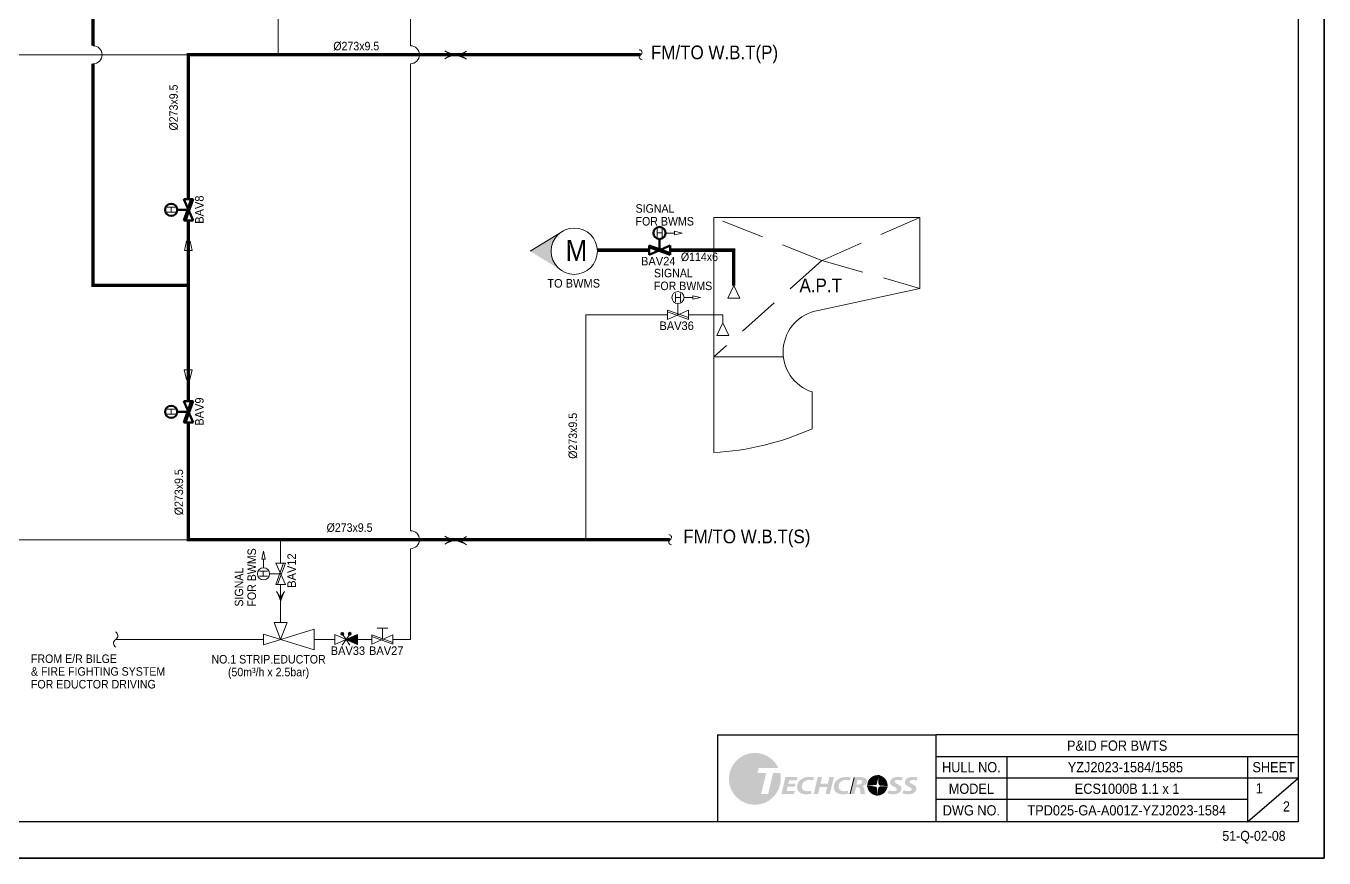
# Model space of a CAD drawing. Extents: x -553847 to 4496999, y 514150 to 878882.
# Drawn here: x 4321324 to 4359381, y 617915 to 642312 of the extents above; entities that cross this region are included whole.
import ezdxf

# ---------------------------------------------------------------- set-up
doc = ezdxf.new("R2010")
doc.units = 0
doc.header["$LTSCALE"] = 25
doc.header["$MEASUREMENT"] = 0
doc.linetypes.add('DASHED', pattern=[0.75, 0.5, -0.25])
doc.layers.get('0').update_dxf_attribs({"linetype": 'CONTINUOUS', "lineweight": 9})
doc.layers.add('0.1 Defpoints', color=7, linetype='CONTINUOUS', plot=False)
doc.layers.add('0.2 Dwg sheet', color=7, linetype='CONTINUOUS')
doc.layers.add('0.3 Text', color=7, linetype='CONTINUOUS')
for name, color, linetype, lineweight in [('1.1 Y_Pipe', 7, 'CONTINUOUS', 13), ('1.7 Signal', 6, 'ZIGZAG', 9), ('1.9 Arrow', 1, 'CONTINUOUS', 9)]:
    doc.layers.add(name, color=color, linetype=linetype, lineweight=lineweight)
doc.layers.add('2.1 Valve open', color=7, linetype='CONTINUOUS', lineweight=50, true_color=0x1b21e4)
doc.layers.add('2.2 Ballast water line', color=7, linetype='CONTINUOUS', true_color=0x1b21e4)
doc.styles.get("Standard").update_dxf_attribs({"font": '', "width": 0.95, "height": 250})
doc.styles.get('Standard').set_extended_font_data('Gulim')
doc.linetypes.add('ZIGZAG', pattern='A,0.0001,-0.2,[131,ltypeshp.shx,S=0.2,R=0,X=-0.2,Y=0],-0.4,[131,ltypeshp.shx,S=0.2,R=180,X=0.2,Y=0],-0.2', length=0.8001)

# ---------------------------------------------------------------- blocks, each defined once
blk = doc.blocks.new('양식 51-Q-02-08')
at = {"layer": '0.1 Defpoints'}
blk.add_lwpolyline([(-2677005, 1033560), (-2613196, 1033560), (-2613196, 988132), (-2677005, 988132)], close=True, dxfattribs=at)
at = {"layer": '0.2 Dwg sheet'}
for p, q in [((-2630979, 991742), (-2624571, 991742)), ((-2630979, 991742), (-2630979, 989196)), ((-2624571, 989196), (-2624571, 991742)), ((-2613953, 991742), (-2624571, 991742)), ((-2624571, 991110), (-2613953, 991110)), ((-2622500, 991110), (-2622500, 989196)), ((-2615440, 991110), (-2615440, 989196)), ((-2613953, 990478), (-2624571, 990478)), ((-2615440, 989196), (-2613953, 990478)), ((-2615440, 989846), (-2624571, 989846))]:
    blk.add_line(p, q, dxfattribs=at)
blk.add_lwpolyline([(-2613953, 989196), (-2676245, 989196), (-2676245, 1032800), (-2613953, 1032800)], close=True, dxfattribs=at)
at = {"layer": '0.2 Dwg sheet', "insert": (-2623536, 989529), "char_height": 300, "width": 2070.81, "attachment_point": 5}
blk.add_mtext('DWG NO.', dxfattribs=at)
at = {"layer": '0.3 Text', "width": 0.95}
blk.add_text('51-Q-02-08', height=291.7, dxfattribs=at).set_placement((-2616177, 988637))
at = {"layer": '0.3 Text', "char_height": 300, "attachment_point": 5}
for s, insert, width in [('\\A1;SHEET', (-2614674, 990794), 1532.09), ('MODEL', (-2623536, 990162), 2070.81)]:
    blk.add_mtext(s, dxfattribs=dict(at, insert=insert, width=width))

msp = doc.modelspace()

# ---------------------------------------------------------------- hatches: boundary and pattern name
at = {"layer": '0.2 Dwg sheet', "lineweight": 0}
h = msp.add_hatch(color=256, dxfattribs=at)
h.dxf.hatch_style = 2
edge = h.paths.add_edge_path()
edge.add_spline(control_points=[(4343229.4, 620410.2), (4343229.4, 620410.2), (4343082.3, 619793.5), (4343082.3, 619793.5), (4343082.3, 619793.5), (4342878.5, 619793.5), (4342878.5, 619793.5), (4342878.5, 619793.5), (4343025.7, 620410.2), (4343025.7, 620410.2), (4343025.7, 620410.2), (4342773.8, 620410.2), (4342773.8, 620410.2), (4342773.8, 620410.2), (4342809.2, 620552), (4342809.2, 620552), (4342809.2, 620552), (4343384.5, 620552), (4343384.5, 620552), (4343264.8, 620814.6), (4343000.2, 620997.2), (4342692.7, 620997.2), (4342273, 620997.2), (4341932.7, 620656.9), (4341932.7, 620237.1), (4341932.7, 619817.3), (4342273, 619477), (4342692.7, 619477), (4343112.6, 619477), (4343452.8, 619817.3), (4343452.8, 620237.1), (4343452.8, 620296.7), (4343445.7, 620354.6), (4343432.8, 620410.2), (4343432.8, 620410.2), (4343229.4, 620410.2), (4343229.4, 620410.2)], knot_values=[0, 0, 0, 0, 1, 1, 1, 2, 2, 2, 3, 3, 3, 4, 4, 4, 5, 5, 5, 6, 6, 6, 7, 7, 7, 8, 8, 8, 9, 9, 9, 10, 10, 10, 11, 11, 11, 12, 12, 12, 12], degree=3, periodic=0)
h = msp.add_hatch(color=256, dxfattribs=at)
h.dxf.hatch_style = 2
edge = h.paths.add_edge_path()
edge.add_spline(control_points=[(4346312.2, 620344.5), (4346303.8, 620345.2), (4346295.4, 620345.8), (4346286.8, 620345.8), (4346185.9, 620345.8), (4346096.9, 620295.6), (4346042.9, 620219), (4346031.8, 620201.7), (4346021.9, 620183.2), (4346013.6, 620163.5), (4346001.6, 620134.7), (4345993.8, 620105.3), (4345989.7, 620076.1), (4345988.8, 620066.6), (4345988.3, 620057), (4345988.3, 620047.2), (4345988.3, 620046.7), (4345988.3, 620046.1), (4345988.3, 620045.5), (4346100.7, 620052.8), (4346231.5, 620065.6), (4346247.7, 620072.8), (4346268.6, 620082.2), (4346300.3, 620269.1), (4346312.2, 620344.5)], knot_values=[0, 0, 0, 0, 1, 1, 1, 2, 2, 2, 3, 3, 3, 4, 4, 4, 5, 5, 5, 6, 6, 6, 7, 7, 7, 8, 8, 8, 8], degree=3, periodic=0)
h = msp.add_hatch(color=256, dxfattribs=at)
h.dxf.hatch_style = 2
edge = h.paths.add_edge_path()
edge.add_spline(control_points=[(4346343.8, 620063.1), (4346359.1, 620052.9), (4346463.4, 620047), (4346585.2, 620043.5), (4346585.2, 620044.7), (4346585.4, 620046), (4346585.4, 620047.2), (4346585.4, 620193.8), (4346479.6, 620315.5), (4346340.3, 620340.8), (4346330.4, 620255.7), (4346314.1, 620082.6), (4346343.8, 620063.1)], knot_values=[0, 0, 0, 0, 1, 1, 1, 2, 2, 2, 3, 3, 3, 4, 4, 4, 4], degree=3, periodic=0)
h = msp.add_hatch(color=256, dxfattribs=at)
h.dxf.hatch_style = 2
h.paths.add_polyline_path([(4343864, 620003.1), (4343652.2, 620003.1), (4343624.6, 619882.8), (4343863.1, 619882.8), (4343841.9, 619792.6), (4343475.7, 619792.6), (4343589.2, 620286.6), (4343942.9, 620286.6), (4343921.6, 620196.6), (4343696.5, 620196.6), (4343671.6, 620091.6), (4343885.3, 620091.6)])
h = msp.add_hatch(color=256, dxfattribs=at)
h.dxf.hatch_style = 2
edge = h.paths.add_edge_path()
edge.add_spline(control_points=[(4344352.5, 619805.8), (4344320.7, 619794.1), (4344267.4, 619784.6), (4344195.7, 619784.6), (4344037, 619784.6), (4343931.5, 619863.7), (4343931.5, 619994.3), (4343931.5, 620106.4), (4343991.8, 620192.8), (4344082.2, 620242.7), (4344144.3, 620277.8), (4344217, 620294.7), (4344301.1, 620294.7), (4344365.8, 620294.7), (4344414.6, 620282.3), (4344432.3, 620274.3), (4344432.3, 620274.3), (4344396.9, 620188.4), (4344396.9, 620188.4), (4344380, 620195.7), (4344340.1, 620204.5), (4344288.7, 620204.5), (4344237.3, 620204.5), (4344188.5, 620191.4), (4344152.3, 620166.4), (4344102.6, 620132), (4344069.8, 620075.5), (4344069.8, 620006.7), (4344069.8, 619927.5), (4344123.9, 619874.7), (4344228.5, 619874.7), (4344271, 619874.7), (4344312.7, 619880.5), (4344342, 619890.9), (4344342, 619890.9), (4344352.5, 619805.8), (4344352.5, 619805.8)], knot_values=[0, 0, 0, 0, 1, 1, 1, 2, 2, 2, 3, 3, 3, 4, 4, 4, 5, 5, 5, 6, 6, 6, 7, 7, 7, 8, 8, 8, 9, 9, 9, 10, 10, 10, 11, 11, 11, 12, 12, 12, 12], degree=3, periodic=0)
h = msp.add_hatch(color=256, dxfattribs=at)
h.dxf.hatch_style = 2
h.paths.add_polyline_path([(4344662.8, 620286.6), (4344618.5, 620094.7), (4344834.8, 620094.7), (4344879.1, 620286.6), (4345007.7, 620286.6), (4344894.2, 619792.6), (4344766.5, 619792.6), (4344813.5, 620000.8), (4344596.3, 620000.8), (4344549.3, 619792.6), (4344421.7, 619792.6), (4344535.1, 620286.6)])
h = msp.add_hatch(color=256, dxfattribs=at)
h.dxf.hatch_style = 2
edge = h.paths.add_edge_path()
edge.add_spline(control_points=[(4345430.7, 619805.8), (4345398.9, 619794.1), (4345345.6, 619784.6), (4345273.8, 619784.6), (4345115.2, 619784.6), (4345009.6, 619863.7), (4345009.6, 619994.3), (4345009.6, 620106.4), (4345069.9, 620192.8), (4345160.2, 620242.7), (4345222.5, 620277.8), (4345295.1, 620294.7), (4345379.3, 620294.7), (4345444, 620294.7), (4345492.8, 620282.3), (4345510.4, 620274.3), (4345510.4, 620274.3), (4345475, 620188.4), (4345475, 620188.4), (4345458.3, 620195.7), (4345418.3, 620204.5), (4345366.9, 620204.5), (4345315.4, 620204.5), (4345266.8, 620191.4), (4345230.4, 620166.4), (4345180.7, 620132), (4345147.9, 620075.5), (4345147.9, 620006.7), (4345147.9, 619927.5), (4345201.9, 619874.7), (4345306.6, 619874.7), (4345349.1, 619874.7), (4345390.8, 619880.5), (4345420, 619890.9), (4345420, 619890.9), (4345430.7, 619805.8), (4345430.7, 619805.8)], knot_values=[0, 0, 0, 0, 1, 1, 1, 2, 2, 2, 3, 3, 3, 4, 4, 4, 5, 5, 5, 6, 6, 6, 7, 7, 7, 8, 8, 8, 9, 9, 9, 10, 10, 10, 11, 11, 11, 12, 12, 12, 12], degree=3, periodic=0)
at = {"layer": '0.2 Dwg sheet', "linetype": 'Continuous', "lineweight": 0}
h = msp.add_hatch(color=256, dxfattribs=at)
h.paths.add_polyline_path([(4345981.7, 620185.5), (4345973, 620210.5), (4345937.7, 620249.1), (4345882.3, 620274.9), (4345812.2, 620287.1), (4345735.4, 620289.2), (4345663.6, 620285.7), (4345600.6, 620277.1), (4345489, 619793), (4345492, 619792.6), (4345614.8, 619792.6), (4345659.1, 619987.4), (4345705.5, 619987.4), (4345719.8, 619986.2), (4345744.5, 619978.7), (4345762.4, 619963.5), (4345774.4, 619938.1), (4345791.2, 619813.3), (4345795, 619797), (4345802.1, 619792.5), (4345927.9, 619792.5), (4345921.7, 619811.6), (4345916.4, 619840.4), (4345903.1, 619945), (4345896.5, 619971.4), (4345871.1, 620009.9), (4345848, 620023.7), (4345848, 620025.7), (4345861.8, 620029.7), (4345907.8, 620049), (4345944.2, 620075.3), (4345970.6, 620109.6), (4345982.9, 620151.6), (4345983.5, 620171.5)])
h.paths.add_polyline_path([(4345841.8, 620137.6, -0.1380365), (4345810.6, 620093.9, -0.1340355), (4345738.7, 620071), (4345676.5, 620071), (4345706.2, 620207.2), (4345769.2, 620207.2, -0.1816988), (4345829, 620187.5, -0.2969134)], flags=16)
at = {"layer": '0.2 Dwg sheet', "lineweight": 0}
h = msp.add_hatch(color=256, dxfattribs=at)
h.dxf.hatch_style = 2
edge = h.paths.add_edge_path()
edge.add_spline(control_points=[(4346238.7, 619992.7), (4346215.3, 620007), (4346085.8, 620014.9), (4345989.7, 620018.9), (4346003.1, 619877), (4346115.7, 619764), (4346257.5, 619750.2), (4346265.4, 619880.2), (4346272.9, 619972), (4346238.7, 619992.7)], knot_values=[0, 0, 0, 0, 1, 1, 1, 2, 2, 2, 3, 3, 3, 3], degree=3, periodic=0)
h = msp.add_hatch(color=256, dxfattribs=at)
h.dxf.hatch_style = 2
edge = h.paths.add_edge_path()
edge.add_spline(control_points=[(4346290.4, 619748.9), (4346439.5, 619750.6), (4346561.9, 619861.6), (4346582.1, 620005.5), (4346462.1, 620002.7), (4346360.3, 619999.2), (4346345.8, 619996.3), (4346318.8, 619990.6), (4346298.8, 619830.4), (4346290.4, 619748.9)], knot_values=[0, 0, 0, 0, 1, 1, 1, 2, 2, 2, 3, 3, 3, 3], degree=3, periodic=0)
h = msp.add_hatch(color=256, dxfattribs=at)
h.dxf.hatch_style = 2
edge = h.paths.add_edge_path()
edge.add_spline(control_points=[(4346623.8, 619907), (4346659.2, 619889.5), (4346708.8, 619875.4), (4346764.7, 619875.4), (4346813.5, 619875.4), (4346858.7, 619894.5), (4346858.7, 619932.6), (4346858.7, 619961.2), (4346832.9, 619978.8), (4346778.1, 620003.1), (4346715.1, 620030.9), (4346654.8, 620070.5), (4346654.8, 620134.2), (4346654.8, 620233.9), (4346759.3, 620294.7), (4346889.6, 620294.7), (4346961.4, 620294.7), (4347004.1, 620281.5), (4347029.6, 620270.5), (4347029.6, 620270.5), (4346989.8, 620182.7), (4346989.8, 620182.7), (4346970.4, 620191.4), (4346928.7, 620204.5), (4346879, 620203.8), (4346819.6, 620203.8), (4346788.6, 620179.6), (4346788.6, 620152.4), (4346788.6, 620123.1), (4346825, 620105.6), (4346875.5, 620082.2), (4346948.2, 620050.5), (4346993.4, 620010.3), (4346993.4, 619950.9), (4346993.4, 619841), (4346883.5, 619784.6), (4346751.3, 619784.6), (4346668.9, 619785.2), (4346608.7, 619802.8), (4346581.2, 619819.8), (4346581.2, 619819.8), (4346623.8, 619907), (4346623.8, 619907)], knot_values=[0, 0, 0, 0, 1, 1, 1, 2, 2, 2, 3, 3, 3, 4, 4, 4, 5, 5, 5, 6, 6, 6, 7, 7, 7, 8, 8, 8, 9, 9, 9, 10, 10, 10, 11, 11, 11, 12, 12, 12, 13, 13, 13, 14, 14, 14, 14], degree=3, periodic=0)
h = msp.add_hatch(color=256, dxfattribs=at)
h.dxf.hatch_style = 2
edge = h.paths.add_edge_path()
edge.add_spline(control_points=[(4347060.8, 619907), (4347096.3, 619889.5), (4347145.8, 619875.4), (4347201.7, 619875.4), (4347250.6, 619875.4), (4347295.7, 619894.5), (4347295.7, 619932.6), (4347295.7, 619961.2), (4347270.1, 619978.8), (4347215, 620003.1), (4347152.1, 620030.9), (4347091.8, 620070.5), (4347091.8, 620134.2), (4347091.8, 620233.9), (4347196.5, 620294.7), (4347326.7, 620294.7), (4347398.5, 620294.7), (4347441, 620281.5), (4347466.8, 620270.5), (4347466.8, 620270.5), (4347426.9, 620182.7), (4347426.9, 620182.7), (4347407.4, 620191.4), (4347365.8, 620204.5), (4347316.2, 620203.8), (4347256.8, 620203.8), (4347225.6, 620179.6), (4347225.6, 620152.4), (4347225.6, 620123.1), (4347262, 620105.6), (4347312.5, 620082.2), (4347385.2, 620050.5), (4347430.5, 620010.3), (4347430.5, 619950.9), (4347430.5, 619841), (4347320.5, 619784.6), (4347188.5, 619784.6), (4347105.9, 619785.2), (4347045.8, 619802.8), (4347018.2, 619819.8), (4347018.2, 619819.8), (4347060.8, 619907), (4347060.8, 619907)], knot_values=[0, 0, 0, 0, 1, 1, 1, 2, 2, 2, 3, 3, 3, 4, 4, 4, 5, 5, 5, 6, 6, 6, 7, 7, 7, 8, 8, 8, 9, 9, 9, 10, 10, 10, 11, 11, 11, 12, 12, 12, 13, 13, 13, 14, 14, 14, 14], degree=3, periodic=0)
at = {"layer": '1.1 Y_Pipe', "linetype": 'Continuous', "ltscale": 30}
h = msp.add_hatch(dxfattribs=at)
h.set_pattern_fill('ANSI31', color=256, scale=1.072502, angle=-180)
h.set_pattern_definition([(225, (4407825.12348, 987596.207), (0.094796635586, -0.094796635586), [])])
h.paths.add_polyline_path([(4337013.6, 636266.2, 0.5309324), (4337026.6, 635141.8), (4336102.6, 635708.4)])
h = msp.add_hatch(color=256, dxfattribs=at)
h.paths.add_polyline_path([(4328791, 625414.9), (4328791, 625542.5), (4328673.5, 625725.9)])
h.paths.add_polyline_path([(4328791, 625414.9), (4328908.4, 625725.9), (4328791, 625542.5)])
at = {"layer": '1.1 Y_Pipe'}
msp.add_hatch(color=256, dxfattribs=at).paths.add_polyline_path([(4331036.1, 624468.8), (4330710.1, 624324), (4331036.1, 624179.3)])
at = {"layer": '1.9 Arrow'}
h = msp.add_hatch(color=256, dxfattribs=at)
h.paths.add_polyline_path([(4333916.3, 641467.8), (4333788.7, 641467.8), (4333605.4, 641350.4)])
h.paths.add_polyline_path([(4333916.3, 641467.8), (4333605.4, 641585.2), (4333788.7, 641467.8)])
h = msp.add_hatch(color=256, dxfattribs=at)
h.paths.add_polyline_path([(4333923.9, 641453.9), (4334051.5, 641453.9), (4334234.8, 641571.4)])
h.paths.add_polyline_path([(4333923.9, 641453.9), (4334234.8, 641336.5), (4334051.5, 641453.9)])
h = msp.add_hatch(color=256, dxfattribs=at)
h.paths.add_polyline_path([(4333916.3, 627234.4), (4333788.7, 627234.5), (4333605.4, 627117)])
h.paths.add_polyline_path([(4333916.3, 627234.4), (4333605.4, 627351.9), (4333788.7, 627234.5)])
h = msp.add_hatch(color=256, dxfattribs=at)
h.paths.add_polyline_path([(4333923.9, 627220.6), (4334051.5, 627220.6), (4334234.8, 627338)])
h.paths.add_polyline_path([(4333923.9, 627220.6), (4334234.8, 627103.1), (4334051.5, 627220.6)])

# ---------------------------------------------------------------- linework, layer by layer
at = {"layer": '0.1 Defpoints', "color": 4, "linetype": 'ByBlock'}
msp.add_lwpolyline([(4295572.2, 617914.9), (4359381.2, 617914.9), (4359381.2, 663342.8), (4295572.2, 663342.8)], close=True, dxfattribs=at)
at = {"layer": '0.2 Dwg sheet', "linetype": 'Continuous', "lineweight": 0}
msp.add_line((4345489, 619793), (4345600.6, 620277.1), dxfattribs=at)
at = {"layer": '0.2 Dwg sheet', "lineweight": 0}
for points in [[(4346312.2, 620344.5), (4346300.3, 620269.1), (4346268.6, 620082.2), (4346247.7, 620072.8)], [(4346343.8, 620063.1), (4346314.1, 620082.6), (4346330.4, 620255.7), (4346340.3, 620340.8)], [(4346247.7, 620072.8), (4346231.5, 620065.6), (4346100.7, 620052.8), (4345988.3, 620045.5)], [(4345989.7, 620018.9), (4346085.8, 620014.9), (4346215.3, 620007), (4346238.7, 619992.7)], [(4346238.7, 619992.7), (4346272.9, 619972), (4346265.4, 619880.2), (4346257.5, 619750.2)], [(4346290.4, 619748.9), (4346298.8, 619830.4), (4346318.8, 619990.6), (4346345.8, 619996.3)], [(4346585.2, 620043.5), (4346463.4, 620047), (4346359.1, 620052.9), (4346343.8, 620063.1)], [(4346345.8, 619996.3), (4346360.3, 619999.2), (4346462.1, 620002.7), (4346582.1, 620005.5)]]:
    msp.add_open_spline(points, degree=3, dxfattribs=at)
at = {"layer": '0.3 Text', "linetype": 'Continuous', "ltscale": 30}
msp.add_line((4331036.1, 624468.8), (4331036.1, 624179.3), dxfattribs=at)
at = {"layer": '1.1 Y_Pipe', "linetype": 'Continuous', "ltscale": 100}
for p, q in [((4332593.8, 641732.7), (4332593.8, 646052.5)), ((4328713.8, 644246.3), (4328713.8, 641468.6)), ((4323291.7, 643244.3), (4323291.7, 641732.7)), ((4339345.7, 641468.6), (4316914.1, 641468.6)), ((4326086.3, 637230.9), (4326086.3, 641468.6)), ((4323291.7, 641204.5), (4323291.7, 634704.6)), ((4332593.8, 627513.1), (4332593.8, 641204.5)), ((4326086.3, 636003), (4326086.3, 636611.5)), ((4347527.9, 636696.6), (4341491.2, 636696.6)), ((4341491.2, 636696.6), (4341491.2, 629801.4)), ((4347527.9, 636696.6), (4347527.9, 634618.6)), ((4326086.3, 632224.8), (4326086.3, 635728.8)), ((4339590.5, 635737.6), (4338078.5, 635737.6)), ((4342075.9, 635737.6), (4340209.9, 635737.6)), ((4323291.7, 634704.6), (4326086.3, 634704.6)), ((4347527.9, 634618.6), (4344553.4, 633971.9)), ((4340129, 633843.7), (4337742.6, 633843.7)), ((4337742.6, 633843.7), (4337742.6, 627249)), ((4341752.6, 633843.7), (4340748.4, 633843.7)), ((4341491.2, 632615), (4343530.1, 632615)), ((4326086.3, 631309.3), (4326086.3, 631950.5)), ((4344376.9, 631581.1), (4344376.9, 630504.5)), ((4326086.3, 630689.9), (4326086.3, 627249)), ((4340208.6, 627249), (4316914.1, 627249)), ((4332593.8, 624324), (4332593.8, 626984.9)), ((4328286.3, 624324), (4323954.4, 624324)), ((4329770.7, 624324), (4330384.1, 624324)), ((4331036.1, 624324), (4331465, 624324)), ((4332084.4, 624324), (4332593.8, 624324))]:
    msp.add_line(p, q, dxfattribs=at)
at = {"layer": '1.1 Y_Pipe'}
for p, q in [((4326223.8, 637230.9), (4325948.8, 637230.9)), ((4325948.8, 637230.9), (4326223.8, 636611.5)), ((4325948.8, 636611.5), (4326170.7, 637230.9)), ((4325998.3, 636611.5), (4326223.8, 637230.9)), ((4326086.3, 636921.2), (4325760.1, 636921.2)), ((4326223.8, 636611.5), (4325948.8, 636611.5)), ((4326035, 636003), (4325971.5, 635728.8)), ((4326137.6, 636003), (4326035, 636003)), ((4326201.1, 635728.8), (4326137.6, 636003)), ((4326201.1, 635728.8), (4325971.5, 635728.8)), ((4340438.7, 633843.7), (4340438.7, 634169.9)), ((4340129, 633706.2), (4340129, 633981.2)), ((4340748.4, 633981.2), (4340129, 633706.2)), ((4340129, 633981.2), (4340748.4, 633759.3)), ((4340129, 633931.7), (4340748.4, 633706.2)), ((4340748.4, 633706.2), (4340748.4, 633981.2)), ((4325965.4, 632224.8), (4326195, 632224.8)), ((4325965.4, 632224.8), (4326028.9, 631950.5)), ((4326131.5, 631950.5), (4326195, 632224.8)), ((4326028.9, 631950.5), (4326131.5, 631950.5)), ((4326086.3, 630999.6), (4325760.1, 630999.6)), ((4326223.8, 631309.3), (4325948.8, 631309.3)), ((4325948.8, 631309.3), (4326223.8, 630689.9)), ((4325948.8, 630689.9), (4326170.7, 631309.3)), ((4325998.3, 630689.9), (4326223.8, 631309.3)), ((4326223.8, 630689.9), (4325948.8, 630689.9)), ((4328928.5, 626557.8), (4328653.5, 626557.8)), ((4328653.5, 626557.8), (4328928.5, 625938.4)), ((4328653.5, 625938.4), (4328875.4, 626557.8)), ((4328703, 625938.4), (4328928.5, 626557.8)), ((4328791, 626248.1), (4328464.8, 626248.1)), ((4328928.5, 625938.4), (4328653.5, 625938.4)), ((4330598.9, 624529.3), (4330555.7, 624484.4)), ((4330614.6, 624525.6), (4330560, 624468.9)), ((4330818.2, 624532.9), (4330774.9, 624488)), ((4330833.9, 624529.2), (4330779.2, 624472.5)), ((4331929.5, 624650.2), (4331619.8, 624650.2)), ((4331774.7, 624324), (4331774.7, 624650.2)), ((4330384.1, 624179.3), (4330384.1, 624468.8)), ((4330384.1, 624468.8), (4331036.1, 624179.3)), ((4331036.1, 624468.8), (4330384.1, 624179.3)), ((4330626.2, 624517.7), (4330568.3, 624457.5)), ((4330634.6, 624506.3), (4330580, 624449.6)), ((4330638.9, 624490.8), (4330595.6, 624445.9)), ((4330710.1, 624324), (4330597.3, 624160.4)), ((4330710.1, 624324), (4330621, 624453.2)), ((4330710.1, 624324), (4330799.2, 624453.2)), ((4330710.1, 624324), (4330822.9, 624160.4)), ((4330845.5, 624521.3), (4330787.6, 624461.1)), ((4330853.9, 624509.9), (4330799.2, 624453.2)), ((4330858.2, 624494.4), (4330814.9, 624449.5)), ((4331465, 624186.5), (4331465, 624461.5)), ((4332084.4, 624461.5), (4331465, 624186.5)), ((4331465, 624461.5), (4332084.4, 624239.6)), ((4331465, 624412), (4332084.4, 624186.5)), ((4332084.4, 624186.5), (4332084.4, 624461.5))]:
    msp.add_line(p, q, dxfattribs=at)
at = {"layer": '1.1 Y_Pipe', "linetype": 'DASHED', "ltscale": 100}
for p, q in [((4344661.2, 635437.8), (4341491.2, 636696.6)), ((4347527.9, 636696.6), (4344661.2, 635437.8)), ((4344661.2, 635437.8), (4341491.2, 632615)), ((4344661.2, 635437.8), (4347527.9, 634618.6))]:
    msp.add_line(p, q, dxfattribs=at)
at = {"layer": '1.1 Y_Pipe', "linetype": 'Continuous', "ltscale": 30}
for p, q in [((4336102.6, 635708.4), (4337079.2, 636306.4)), ((4342075.9, 634697.6), (4342075.9, 635737.6)), ((4341752.6, 633603.2), (4341752.6, 633843.7)), ((4328791, 627249), (4328791, 626557.8)), ((4328673.5, 625725.9), (4328791, 625542.5)), ((4328791, 625938.4), (4328791, 624819.7)), ((4328908.4, 625725.9), (4328791, 625542.5)), ((4329770.7, 624625.6), (4328286.3, 624168.7)), ((4328984, 624819.7), (4328598, 624819.7)), ((4328791, 624324), (4328598, 624819.7)), ((4328984, 624819.7), (4328791, 624324)), ((4329770.7, 624625.6), (4329770.7, 624022.5)), ((4328286.3, 624479.4), (4329770.7, 624022.5)), ((4328286.3, 624479.4), (4328286.3, 624168.7))]:
    msp.add_line(p, q, dxfattribs=at)
at = {"layer": '1.1 Y_Pipe', "ltscale": 30}
for p, q in [((4342075.9, 634697.6), (4341899.9, 634333.2)), ((4342252, 634333.2), (4342075.9, 634697.6)), ((4341899.9, 634333.2), (4342252, 634333.2)), ((4341752.6, 633603.2), (4341576.5, 633238.9)), ((4341928.6, 633238.9), (4341752.6, 633603.2)), ((4341576.5, 633238.9), (4341928.6, 633238.9))]:
    msp.add_line(p, q, dxfattribs=at)
at = {"layer": '1.1 Y_Pipe', "linetype": 'Continuous', "ltscale": 30}
for centre, radius in [((4325582.4, 636921.2), 177.6), ((4337400.3, 635708.4), 678.8), ((4340438.7, 634347.5), 177.6), ((4325582.5, 630999.6), 177.6), ((4328287.2, 626248.1), 177.6)]:
    msp.add_circle(centre, radius, dxfattribs=at)
at = {"layer": '1.1 Y_Pipe'}
for centre in [(4330597.3, 624487.6), (4330816.5, 624491.2)]:
    msp.add_circle(centre, 41.7, dxfattribs=at)
at = {"layer": '1.1 Y_Pipe', "linetype": 'Continuous', "ltscale": 30}
for centre, radius, start, end in [((4323291.7, 641468.6), 264.1, 270, 90), ((4332593.8, 641468.6), 264.1, 270, 90), ((4332593.8, 627249), 264.1, 270, 90), ((4323890.2, 624434.1), 127.4, 300.24455, 62.94375), ((4324018.6, 624213.9), 127.4, 120.24455, 242.94375)]:
    msp.add_arc(centre, radius, start, end, dxfattribs=at)
at = {"layer": '1.1 Y_Pipe'}
for centre, start, end in [((4339306.1, 641537.2), 300, 90), ((4339385.3, 641400), 120, 270), ((4340168.9, 627317.6), 300, 90), ((4340248.2, 627180.3), 120, 270)]:
    msp.add_arc(centre, 79.2, start, end, dxfattribs=at)
at = {"layer": '1.1 Y_Pipe', "linetype": 'Continuous', "ltscale": 100}
for centre, radius, start, end in [((4344755.6, 632755.1), 1233.5, 99.43684, 252.12124), ((4341042.8, 637915.8), 8126.8, 273.16258, 294.22125)]:
    msp.add_arc(centre, radius, start, end, dxfattribs=at)
at = {"layer": '1.7 Signal', "linetype": 'ZIGZAG', "ltscale": 10}
for p, q in [((4340077.8, 636241.4), (4340334.1, 636241.4)), ((4340616.3, 634347.5), (4340872.6, 634347.5)), ((4328287.2, 626425.8), (4328287.2, 626682))]:
    msp.add_line(p, q, dxfattribs=at)
at = {"layer": '1.9 Arrow'}
for p, q in [((4333605.4, 641585.2), (4333788.7, 641467.8)), ((4333605.4, 641350.4), (4333788.7, 641467.8)), ((4334234.8, 641571.4), (4334051.5, 641453.9)), ((4334234.8, 641336.5), (4334051.5, 641453.9)), ((4340334.1, 636291.5), (4340334.1, 636191.4)), ((4340561.1, 636241.4), (4340334.1, 636291.5)), ((4340334.1, 636191.4), (4340561.1, 636241.4)), ((4340872.6, 634397.6), (4340872.6, 634297.4)), ((4341099.6, 634347.5), (4340872.6, 634397.6)), ((4340872.6, 634297.4), (4341099.6, 634347.5)), ((4333605.4, 627351.9), (4333788.7, 627234.5)), ((4333605.4, 627117), (4333788.7, 627234.5)), ((4334234.8, 627338), (4334051.5, 627220.6)), ((4334234.8, 627103.1), (4334051.5, 627220.6)), ((4328287.2, 626909), (4328237.1, 626682)), ((4328337.2, 626682), (4328287.2, 626909)), ((4328237.1, 626682), (4328337.2, 626682))]:
    msp.add_line(p, q, dxfattribs=at)
at = {"layer": '2.1 Valve open'}
for p, q in [((4326223.8, 637230.9), (4325948.8, 637230.9)), ((4325948.8, 637230.9), (4326223.8, 636611.5)), ((4325948.8, 636611.5), (4326170.7, 637230.9)), ((4325998.3, 636611.5), (4326223.8, 637230.9)), ((4326086.3, 636921.2), (4325760.1, 636921.2)), ((4326223.8, 636611.5), (4325948.8, 636611.5)), ((4339900.2, 635737.6), (4339900.2, 636063.8)), ((4339590.5, 635600.1), (4339590.5, 635875.1)), ((4340209.9, 635875.1), (4339590.5, 635600.1)), ((4339590.5, 635875.1), (4340209.9, 635653.2)), ((4339590.5, 635825.6), (4340209.9, 635600.1)), ((4340209.9, 635600.1), (4340209.9, 635875.1)), ((4326086.3, 630999.6), (4325760.1, 630999.6)), ((4326223.8, 631309.3), (4325948.8, 631309.3)), ((4325948.8, 631309.3), (4326223.8, 630689.9)), ((4325948.8, 630689.9), (4326170.7, 631309.3)), ((4325998.3, 630689.9), (4326223.8, 631309.3)), ((4326223.8, 630689.9), (4325948.8, 630689.9))]:
    msp.add_line(p, q, dxfattribs=at)
for centre in [(4325582.4, 636921.2), (4339900.2, 636241.4), (4325582.5, 630999.6)]:
    msp.add_circle(centre, 177.6, dxfattribs=at)
at = {"layer": '2.2 Ballast water line', "color": 41, "linetype": 'Continuous', "lineweight": -3, "ltscale": 100, "true_color": 0xf4ee51, "const_width": 100}
for points in [[(4323291.7, 641732.7), (4323291.7, 650054.1)], [(4326086.3, 637230.9), (4326086.3, 641468.6), (4339345.7, 641468.6)], [(4323291.7, 641204.5), (4323291.7, 634704.6), (4326086.3, 634704.6), (4326086.3, 631309.3)], [(4326086.3, 634704.6), (4326086.3, 636611.5)], [(4326086.3, 630689.9), (4326086.3, 627249), (4340208.6, 627249)]]:
    msp.add_lwpolyline(points, dxfattribs=at)
at = {"layer": '2.2 Ballast water line', "color": 85, "linetype": 'Continuous', "ltscale": 75, "true_color": 0x58ba48, "const_width": 100, "elevation": 0}
for points in [[(4339590.5, 635737.6), (4338079.1, 635737.6)], [(4342075.9, 634697.6), (4342075.9, 635737.6), (4340209.9, 635737.6)]]:
    msp.add_lwpolyline(points, dxfattribs=at)

# ---------------------------------------------------------------- block references
at = {"color": 217, "linetype": 'Continuous', "true_color": 0x93278f}
msp.add_blockref('양식 51-Q-02-08', (6972577.2, -370217.2), dxfattribs=at)

# ---------------------------------------------------------------- texts
at = {"layer": '0.3 Text'}
for s, width, p in [('Ø273x9.5', 0.95, (4330334.4, 641597.9)), ('Ø114x6', 0.95, (4340524.8, 635418)), ('BAV24', 0.99, (4339357.6, 635291.4)), ('TO BWMS', 0.99, (4336608.4, 634641.9)), ('BAV36', 0.99, (4339896.1, 633397.4)), ('Ø273x9.5', 0.95, (4330137.8, 627479.2)), ('BAV33', 0.99, (4330258.6, 623869.9)), ('BAV27', 0.99, (4331381.8, 623869.9))]:
    msp.add_text(s, height=250, dxfattribs=dict(at, width=width)).set_placement(p)
for s, width, p in [('Ø273x9.5', 0.95, (4325774.6, 639246.6)), ('BAV8', 0.99, (4326532.5, 636512.5)), ('BAV9', 0.99, (4326532.5, 630590.9)), ('Ø273x9.5', 0.95, (4337480.7, 629621.4)), ('Ø273x9.5', 0.95, (4325930.5, 627967.3)), ('BAV12', 0.99, (4329237.3, 625839.5))]:
    msp.add_text(s, height=250, rotation=90, dxfattribs=dict(at, width=width)).set_placement(p)
at = {"layer": '0.3 Text', "color": 4, "linetype": 'Continuous', "width": 0.95}
for s, p in [('1', (4357378.7, 619810.1)), ('2', (4358174.5, 619277.6))]:
    msp.add_text(s, height=300, dxfattribs=at).set_placement(p)
at = {"layer": '0.3 Text', "char_height": 400, "attachment_point": 5, "line_spacing_factor": 0.9}
for s, width, insert in [('\\pxqc,t9;FM/TO W.B.T(P)', 7504.303, (4341511.3, 641478)), ('\\pxqc,t9;A.P.T', 6815.001, (4344624.1, 634705.3)), ('\\pxqc,t9;FM/TO W.B.T(S)', 9815.352, (4342459.2, 627283.6))]:
    msp.add_mtext_dynamic_manual_height_columns(s, width=width, gutter_width=1000, heights=[0], dxfattribs=dict(at, insert=insert))
at = {"layer": '0.3 Text', "color": 3, "char_height": 250, "width": 3089.316, "attachment_point": 5, "line_spacing_factor": 0.9}
for insert in [(4340741, 636771.7), (4341279.5, 634877.7)]:
    msp.add_mtext('\\pxql;SIGNAL\\PFOR BWMS', dxfattribs=dict(at, insert=insert))
at = {"layer": '0.3 Text', "color": 3, "insert": (4327757, 626832.5), "char_height": 250, "width": 3089.316, "attachment_point": 5, "rotation": 90, "line_spacing_factor": 0.9}
msp.add_mtext('\\pxql;SIGNAL\\PFOR BWMS', dxfattribs=at)
at = {"layer": '0.3 Text', "color": 4, "char_height": 300, "attachment_point": 5}
for s, insert, width in [('\\A1;\\pxqc;P&ID FOR BWTS', (4353315.3, 621208.8), 10618.125), ('\\A1;YZJ2023-1584/1585', (4353558.3, 620577.5), 6962.578), ('\\pxqc;ECS1000B 1.1 x 1', (4353607, 619944.4), 7060), ('\\A1;TPD025-GA-A001Z-YZJ2023-1584', (4353597, 619312.3), 7039.897)]:
    msp.add_mtext(s, dxfattribs=dict(at, insert=insert, width=width))
at = {"layer": '0.3 Text', "insert": (4349041.6, 620576.6), "char_height": 300, "width": 2070.807, "attachment_point": 5}
msp.add_mtext('HULL NO.', dxfattribs=at)
at = {"layer": '1.1 Y_Pipe', "linetype": 'Continuous', "ltscale": 30, "width": 0.95}
for s, height, p in [('M', 612.9, (4337144, 635424.6)), ('FROM E/R BILGE', 250, (4321470.2, 623634.1)), ('& FIRE FIGHTING SYSTEM', 250, (4321470.2, 623260.5)), ('FOR EDUCTOR DRIVING', 250, (4321470.2, 622887))]:
    msp.add_text(s, height=height, dxfattribs=at).set_placement(p)
at = {"layer": '1.1 Y_Pipe', "color": 255, "char_height": 250, "width": 3464.914, "attachment_point": 5, "rotation": 90, "line_spacing_factor": 0.9}
for insert in [(4325581.8, 636923.1), (4325581.8, 631001.5), (4328286.5, 626250)]:
    msp.add_mtext('{\\C256;H}', dxfattribs=dict(at, insert=insert))
at = {"layer": '1.1 Y_Pipe', "color": 255, "insert": (4340440.6, 634348.1), "char_height": 250, "width": 3464.914, "attachment_point": 5, "line_spacing_factor": 0.9}
msp.add_mtext('{\\C256;H}', dxfattribs=at)
at = {"layer": '1.1 Y_Pipe', "linetype": 'Continuous', "ltscale": 30, "insert": (4328336.4, 623518.8), "char_height": 250, "width": 4443.357, "attachment_point": 5, "line_spacing_factor": 0.9}
msp.add_mtext('{\\W2.20234; }NO.1 STRIP.EDUCTOR\\P{\\W2.20234; }(50m³/h x 2.5bar)', dxfattribs=at)
at = {"layer": '2.1 Valve open', "char_height": 250, "width": 3464.914, "attachment_point": 5, "rotation": 90, "line_spacing_factor": 0.9}
for insert in [(4325581.8, 636923.1), (4325581.8, 631001.5)]:
    msp.add_mtext('{\\C256;H}', dxfattribs=dict(at, insert=insert))
at = {"layer": '2.1 Valve open', "insert": (4339902.1, 636242.1), "char_height": 250, "width": 3464.914, "attachment_point": 5, "line_spacing_factor": 0.9}
msp.add_mtext('{\\C256;H}', dxfattribs=at)

doc.saveas('drawing.dxf')
